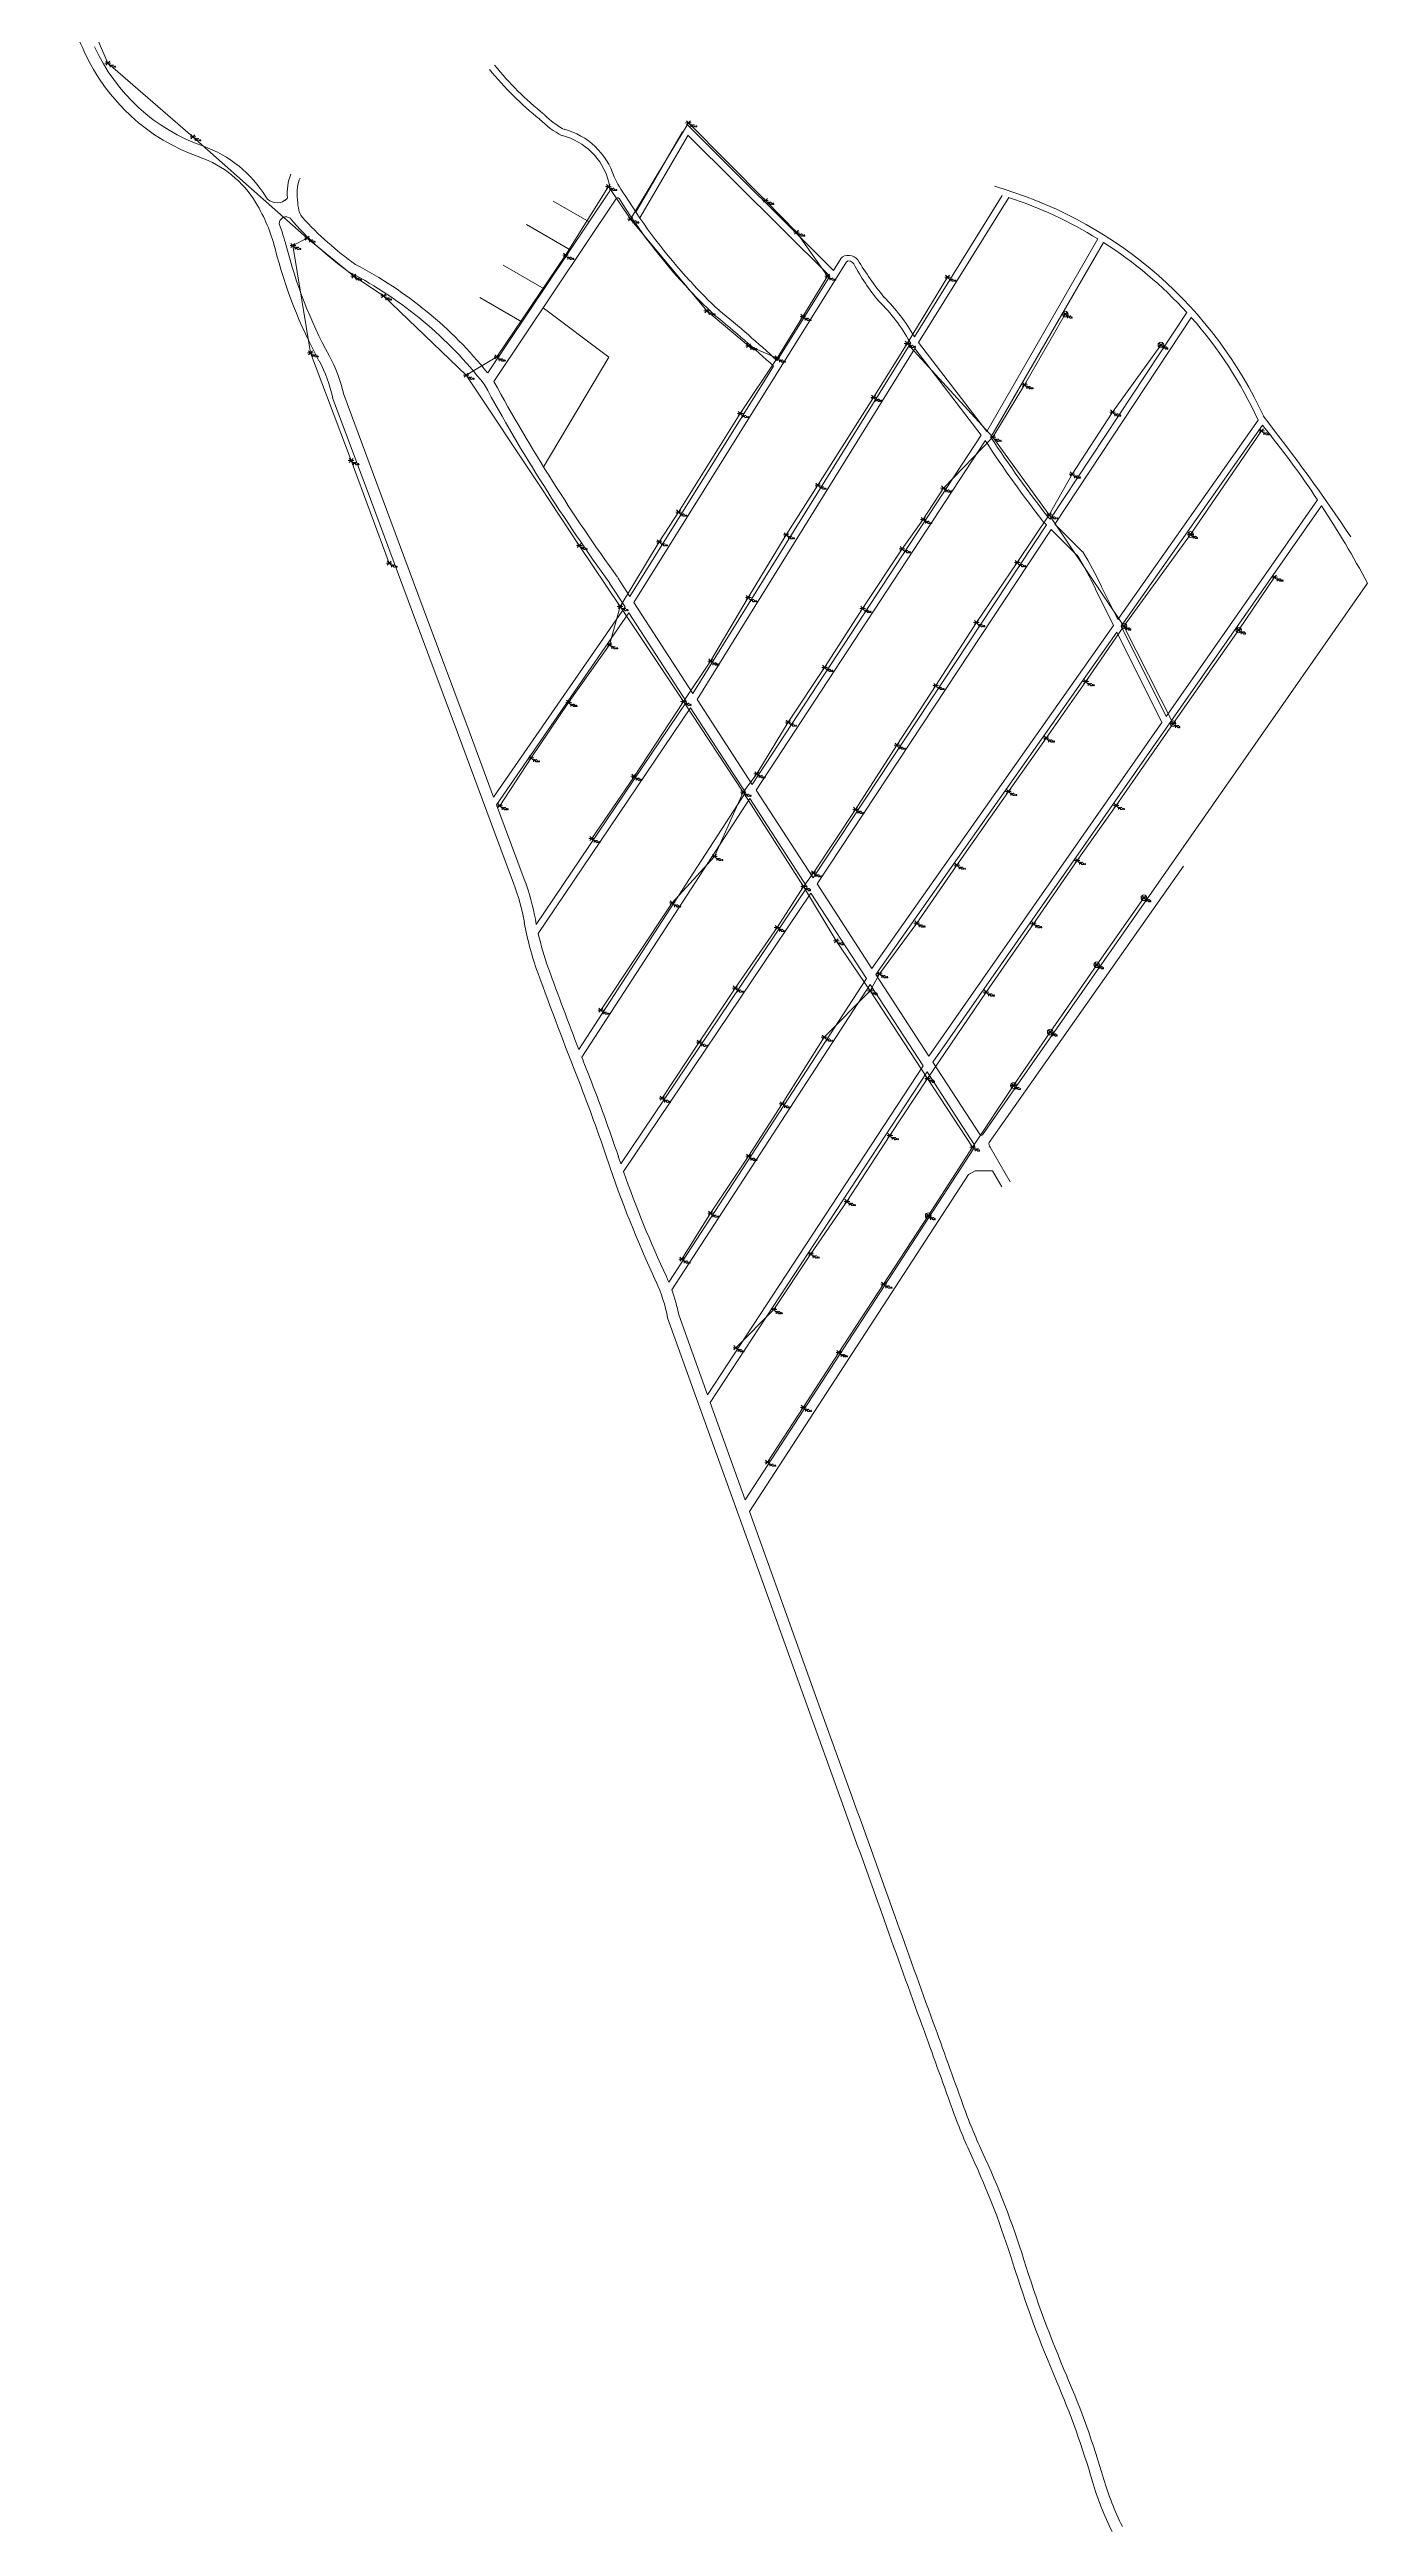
# Model space of a CAD drawing. Header units: metres. Extents: x 274894 to 280157, y 1481353 to 1490589.
# Drawn here: x 278785 to 279591, y 1487351 to 1488866 of the extents above; entities that cross this region are included whole.
import ezdxf

# ---------------------------------------------------------------- set-up
doc = ezdxf.new("R2010")
doc.units = ezdxf.units.M
for name, color, linetype, lineweight in [('_LOTLINE', 4, 'Continuous', 0), ('_POLEPED', 7, 'Continuous', 0), ('_STRAND', 3, 'Continuous', 0)]:
    doc.layers.add(name, color=color, linetype=linetype, lineweight=lineweight)
doc.styles.add('ROMANS', font='romans.shx', dxfattribs={"height": 0.2})
doc.styles.add('StrandDistance0', font='ENGINEERING.shx', dxfattribs={"height": 1.5})

# ---------------------------------------------------------------- blocks, each defined once
blk = doc.blocks.new('*U33')
at = {"layer": '_POLEPED', "linetype": 'Continuous'}
blk.add_line((206328.6, 1519837.2), (206328.6, 1519835.8), dxfattribs=at)
at = {"layer": '_POLEPED', "linetype": 'Continuous', "flags": 128}
blk.add_lwpolyline([(206328.6, 1519837.2), (206329.2, 1519837.2), (206329.4, 1519837.1), (206329.5, 1519837.1), (206329.5, 1519836.9), (206329.5, 1519836.7), (206329.5, 1519836.6), (206329.4, 1519836.5), (206329.2, 1519836.5), (206328.6, 1519836.5)], dxfattribs=at)
blk = doc.blocks.new('PC8_E')
at = {"layer": '_POLEPED', "color": 1}
for p, q in [((-1.7, 0), (0, 0)), ((-1.2, 1.3), (0, 0)), ((-1.2, -1.2), (0, 0)), ((0, 0), (1.2, 1.2)), ((0, 0), (1.7, 0)), ((0, 0), (1.2, -1.3))]:
    blk.add_line(p, q, dxfattribs=at)
at = {"layer": '_POLEPED', "linetype": 'Continuous', "flags": 128}
for points in [[(3.8, -1.5), (3.7, -1.3), (3.6, -1.2), (3.4, -1.1), (3.2, -1.1), (3, -1.2), (2.9, -1.3), (2.8, -1.5), (2.8, -1.7), (2.8, -2), (2.8, -2.2), (2.9, -2.3), (3, -2.5), (3.2, -2.5), (3.4, -2.5), (3.6, -2.5), (3.7, -2.3), (3.8, -2.2)], [(4, -1.8), (3.9, -1.8), (3.9, -1.9), (3.9, -2), (3.9, -2), (4, -2.1), (4.1, -2.1), (4.2, -2.1), (4.3, -2.2), (4.3, -2.3), (4.3, -2.4), (4.3, -2.4), (4.2, -2.5), (4.1, -2.5), (4, -2.5), (3.9, -2.5), (3.9, -2.4), (3.8, -2.4), (3.8, -2.3), (3.9, -2.2), (3.9, -2.1), (4, -2.1), (4.2, -2.1), (4.2, -2), (4.3, -2), (4.3, -1.9), (4.2, -1.8), (4.1, -1.8), (4, -1.8)]]:
    blk.add_lwpolyline(points, dxfattribs=at)
at = {"layer": '_POLEPED', "linetype": 'Continuous'}
blk.add_blockref('*U33', (-206327.1, -1519838.3), dxfattribs=at)
blk = doc.blocks.new('PC6.5')
at = {"layer": '_POLEPED', "color": 1}
for p, q in [((-1.7, 0), (0, 0)), ((-1.2, 1.3), (0, 0)), ((-1.2, -1.2), (0, 0)), ((0, 0), (1.2, 1.2)), ((0, 0), (1.7, 0)), ((0, 0), (1.2, -1.3))]:
    blk.add_line(p, q, dxfattribs=at)
at = {"layer": '_POLEPED', "linetype": 'Continuous', "attachment_point": 7, "rotation": 359.6478, "line_spacing_factor": 0.72, "style": 'StrandDistance0'}
for s, insert, char_height in [('\\Fromans;PC', (1.2, -2.5), 1.391), ('\\Fromans;6.5', (3.7, -2.5), 0.732)]:
    blk.add_mtext(s, dxfattribs=dict(at, insert=insert, char_height=char_height))
blk = doc.blocks.new('PC15_E')
at = {"layer": '_POLEPED', "color": 1}
for p, q in [((-1.7, 0), (0, 0)), ((-1.2, 1.3), (0, 0)), ((0, 0), (1.2, 1.2)), ((0, 0), (1.7, 0)), ((-1.2, -1.2), (0, 0)), ((0, 0), (1.2, -1.3))]:
    blk.add_line(p, q, dxfattribs=at)
at = {"layer": '_POLEPED', "linetype": 'Continuous', "style": 'ROMANS'}
for s, height, p in [('PC', 1.39, (1.2, -2.5)), ('15', 0.732, (3.7, -2.5))]:
    blk.add_text(s, height=height, rotation=359.6478, dxfattribs=at).set_placement(p)
blk = doc.blocks.new('PC8_N')
at = {"layer": '_POLEPED', "color": 1}
for p, q in [((-1.2, 1.3), (1.2, -1.3)), ((-1.2, -1.2), (1.2, 1.2)), ((-1.7, 0), (1.7, 0))]:
    blk.add_line(p, q, dxfattribs=at)
blk.add_circle((0, 0), 1.74, dxfattribs=at)
at = {"layer": '_POLEPED', "linetype": 'Continuous', "style": 'ROMANS'}
for s, height, p in [('PC', 1.39, (1.2, -2.5)), ('8', 0.732, (3.7, -2.5))]:
    blk.add_text(s, height=height, rotation=359.6478, dxfattribs=at).set_placement(p)

msp = doc.modelspace()

# ---------------------------------------------------------------- linework, layer by layer
at = {"layer": '_LOTLINE'}
for p, q in [((279143.9, 1488766.6), (279172.3, 1488815.8)), ((279146.3, 1488763.3), (279175.8, 1488813.8)), ((279264.7, 1488731.1), (279175.1, 1488820.6)), ((279262.6, 1488727.6), (279175.7, 1488813.8)), ((279053.2, 1488668.3), (279127.2, 1488778.5)), ((279369.2, 1488780.7), (279363.2, 1488782.5)), ((278929.1, 1488773.9), (278930.7, 1488775.3)), ((279056.9, 1488663.1), (279132, 1488775.2)), ((279093.3, 1488773.5), (279115.3, 1488760.8)), ((279314.3, 1488690.4), (279368, 1488776.9)), ((279316.8, 1488686.9), (279372, 1488775.7)), ((279076.9, 1488759.1), (279103.7, 1488743.6)), ((279358.5, 1488632.5), (279426.5, 1488750.4)), ((279361.1, 1488629), (279429.9, 1488748.2)), ((279062.6, 1488734.3), (279087.7, 1488719.8)), ((279142.6, 1488527.9), (279272.8, 1488736.4)), ((279264.7, 1488731.1), (279269.4, 1488738.5)), ((279230.3, 1488675.9), (279262.6, 1488727.6)), ((279048.4, 1488714.4), (279074.1, 1488699.5)), ((279087.1, 1488708.1), (279127.4, 1488677.9)), ((279397.3, 1488578.8), (279481, 1488705.3)), ((279400.2, 1488575.9), (279483.9, 1488702.5)), ((279127.4, 1488677.9), (279087.2, 1488610.4)), ((279178.8, 1488472.3), (279312, 1488686.7)), ((279181.3, 1488468.6), (279314.6, 1488683.3)), ((279312, 1488686.7), (279311.5, 1488687.4)), ((279355.1, 1488630.3), (279314.6, 1488683.3)), ((279358.5, 1488632.5), (279316.8, 1488686.9)), ((279140.2, 1488531.6), (279225.9, 1488668.8)), ((279225.9, 1488668.8), (279228.1, 1488672.4)), ((278958.3, 1488653.1), (278978.8, 1488598.3)), ((278965.1, 1488655.1), (278985.3, 1488600.7)), ((279215, 1488416.6), (279355.1, 1488630.3)), ((279438.7, 1488517.6), (279524.6, 1488639.5)), ((279440.8, 1488513.5), (279527.2, 1488636.3)), ((279217.4, 1488413), (279357.6, 1488626.9)), ((279357.8, 1488626.7), (279357.6, 1488626.9)), ((278978.8, 1488598.3), (279007.2, 1488521.9)), ((278985.3, 1488600.7), (279013.8, 1488524.4)), ((279325.5, 1488246.8), (279563.3, 1488587.1)), ((279468.3, 1488458.1), (279561, 1488590.7)), ((279252.3, 1488359.4), (279395.1, 1488575.4)), ((279254.7, 1488355.7), (279398, 1488572.5)), ((279395.1, 1488575.4), (279393.7, 1488576.8)), ((279397.3, 1488578.8), (279396.5, 1488579.6)), ((279414.4, 1488556.1), (279398, 1488572.5)), ((279417.2, 1488558.9), (279400.2, 1488575.9)), ((279127.8, 1488539.8), (279137.3, 1488525.2)), ((279132.8, 1488543), (279140.2, 1488531.6)), ((279355.9, 1488202.2), (279591.5, 1488539.8)), ((279436.1, 1488513.9), (279425.1, 1488536.1)), ((279438.7, 1488517.6), (279428.6, 1488537.9)), ((279007.2, 1488521.9), (279035.3, 1488446.7)), ((279013.8, 1488524.4), (279041.8, 1488449.1)), ((279056.8, 1488408.8), (279137.3, 1488525.2)), ((279058.5, 1488404.2), (279139.6, 1488521.5)), ((279139.6, 1488521.5), (279174.9, 1488467.2)), ((279142.6, 1488527.9), (279178.8, 1488472.3)), ((279288.3, 1488304), (279436.1, 1488513.9)), ((279290.7, 1488300.4), (279438.1, 1488509.8)), ((279465.7, 1488454.4), (279438.1, 1488509.8)), ((279468.3, 1488458.1), (279440.8, 1488513.5)), ((279082.9, 1488330.9), (279174.9, 1488467.2)), ((279084.1, 1488325.5), (279177.3, 1488463.5)), ((279177.3, 1488463.5), (279211, 1488411.6)), ((279181.3, 1488468.6), (279215, 1488416.6)), ((279035.3, 1488446.7), (279057.3, 1488387.4)), ((279041.8, 1488449.1), (279056.8, 1488408.8)), ((279323.2, 1488250.4), (279465.7, 1488454.4)), ((279058.5, 1488404.2), (279063.9, 1488389.9)), ((279108.9, 1488254.4), (279211, 1488411.6)), ((279110.7, 1488249.8), (279213.5, 1488407.9)), ((279213.5, 1488407.9), (279248.6, 1488353.8)), ((279217.4, 1488413), (279252.3, 1488359.4)), ((279057.3, 1488387.4), (279069, 1488356.2)), ((279063.9, 1488389.9), (279075.5, 1488358.7)), ((279254.7, 1488355.7), (279288.3, 1488304)), ((279360.1, 1488197.5), (279479, 1488366.7)), ((279134.7, 1488184.6), (279248.6, 1488353.8)), ((279136.3, 1488179.8), (279251, 1488350.1)), ((279251, 1488350.1), (279285, 1488297.8)), ((279164.1, 1488112.1), (279285, 1488297.8)), ((279165.9, 1488107.5), (279287.3, 1488294.2)), ((279287.3, 1488294.2), (279319.7, 1488244.4)), ((279290.7, 1488300.4), (279323.2, 1488250.4)), ((279187.6, 1488043.3), (279319.7, 1488244.4)), ((279189.3, 1488038.6), (279322.1, 1488240.7)), ((279322.1, 1488240.7), (279350.9, 1488196.3)), ((279325.5, 1488246.8), (279354.6, 1488202.2)), ((279210.8, 1487978.9), (279350.8, 1488194.2)), ((279360.6, 1488194.7), (279372.9, 1488173.4)), ((279213.3, 1487971.8), (279347.3, 1488177.9)), ((279347.3, 1488177.9), (279351.5, 1488180.3)), ((279351.5, 1488180.3), (279362, 1488180.3)), ((279362, 1488180.3), (279367.7, 1488170.4)), ((279163.3, 1488090.3), (279181, 1488040.9)), ((279170.1, 1488092.1), (279187.6, 1488043.3)), ((279181, 1488040.9), (279204.2, 1487976.5)), ((279187.6, 1488043.3), (279187.6, 1488043.3)), ((279189.3, 1488038.6), (279210.8, 1487978.9)), ((279204.2, 1487976.5), (279227.6, 1487911.5)), ((279213.3, 1487971.8), (279234.2, 1487913.9)), ((279227.6, 1487911.5), (279248.4, 1487853.5)), ((279234.2, 1487913.9), (279255, 1487855.8)), ((279255, 1487855.8), (279276, 1487797.6)), ((279248.4, 1487853.5), (279269.4, 1487795.2))]:
    msp.add_line(p, q, dxfattribs=at)
for centre, radius, start, end in [((280965.7, 1489841.1), 2369.8, 203.8126, 204.3232), ((278916.9, 1488915), 121.4, 204.3232, 250.7971), ((278916.9, 1488915), 114.4, 204.3232, 250.7971), ((279212.9, 1488983.4), 200.7, 219.209, 231.3395), ((279212.9, 1488983.4), 204.7, 219.209, 231.3395), ((279123.2, 1488861.4), 49.8, 224.6877, 243.0175), ((279123.2, 1488861.4), 53.8, 224.6877, 243.0175), ((279088.9, 1488775.1), 39.7, 15.4417, 75.4417), ((279088.9, 1488775.1), 43.7, 17.6447, 75.4417), ((278855.4, 1488738.6), 65.4, 31.0778, 70.7971), ((278855.4, 1488738.6), 72.4, 31.0778, 70.7971), ((278960.1, 1488778.4), 29.6, 157.1864, 185.8681), ((278960.1, 1488778.4), 23.6, 157.1864, 185.8681), ((279292.6, 1488533.1), 259.2, 24.6487, 72.8136), ((278822.4, 1488718.7), 103.9, 14.3222, 31.0778), ((278924.3, 1488780.7), 8.33, 214.3766, 305.6346), ((278929.8, 1488759.6), 4.2, 52.4382, 181.0704), ((279094.5, 1488904.9), 209.6, 222.4532, 234.3106), ((279427, 1488955.6), 344.4, 211.6763, 222.7609), ((279427, 1488955.6), 340.4, 211.6763, 222.7609), ((279292.6, 1488533.1), 255.2, 58.3537, 71.8874), ((278822.4, 1488718.7), 110.9, 14.3222, 21.5921), ((279094.5, 1488904.9), 215.6, 221.1867, 234.3106), ((279292.6, 1488533.1), 255.2, 42.4377, 57.4551), ((279215.5, 1488819.1), 301.8, 194.3222, 208.3741), ((279215.5, 1488819.1), 294.8, 194.3222, 208.3741), ((278854.7, 1488509.1), 254.4, 38.7414, 62.484), ((279394.3, 1488796.7), 132.3, 207.7886, 219.6703), ((279488.4, 1488867.2), 245.8, 211.8351, 218.3375), ((278853.8, 1488508.1), 249.8, 37.8517, 62.582), ((279348.6, 1488876.9), 233.4, 221.6568, 227.8859), ((279348.6, 1488876.9), 229.4, 221.6568, 227.8859), ((278723, 1488127.1), 743.3, 47.1897, 50.8741), ((278723, 1488127.1), 747.3, 47.2484, 50.8741), ((279209.8, 1488629.6), 117, 29.5985, 44.9828), ((279210.9, 1488630.4), 119.6, 30.1485, 44.8895), ((279292.6, 1488533.1), 255.2, 24.6487, 41.5099), ((278874.6, 1488635), 85.7, 12.2439, 28.3741), ((278874.6, 1488635), 92.7, 12.5598, 28.3741), ((280029.8, 1489194.3), 1114.4, 208.5641, 215.9648), ((280029.8, 1489194.3), 1108.4, 208.6345, 215.9648), ((279978, 1489033.8), 737.9, 213.2577, 217.9909), ((279063.1, 1488257.8), 598.9, 33.7701, 39.2004), ((278546.4, 1487874.5), 1245.8, 33.8266, 38.033), ((279978, 1489033.8), 741.9, 213.2577, 217.9909), ((279063.1, 1488257.8), 598.9, 28.0865, 33.3588), ((279253.6, 1488456.6), 189, 24.906, 32.015), ((279253.6, 1488456.6), 193, 24.906, 32.015), ((278936.8, 1488307), 141.1, 10.2444, 20.4366), ((278936.8, 1488307), 148.1, 10.2444, 20.4366), ((279259.3, 1488365.3), 186.7, 190.2444, 199.9558), ((279259.3, 1488365.3), 179.7, 190.2444, 191.0172), ((279259.3, 1488365.3), 179.7, 192.7924, 199.9558), ((281631.2, 1489226.5), 2710.1, 199.9558, 201.4547), ((281631.2, 1489226.5), 2703.1, 199.9558, 201.0762), ((281631.2, 1489226.5), 2703.1, 201.1808, 201.4547), ((278159.3, 1487862), 1020.3, 18.5642, 21.4547), ((278159.3, 1487862), 1027.3, 18.5642, 21.4547), ((279801.5, 1488413.6), 705.1, 198.5642, 198.9547), ((279801.5, 1488413.6), 712.1, 198.5642, 205.006), ((279801.5, 1488413.6), 705.1, 199.3611, 205.006), ((279073.8, 1488074.1), 90.9, 10.2125, 25.006), ((279073.8, 1488074.1), 97.9, 22.8279, 25.006), ((279073.8, 1488074.1), 97.9, 10.5616, 19.9507), ((688511.6, 1634968.4), 434901.2, 199.779785, 199.790033), ((688511.6, 1634968.4), 434894.2, 199.779785, 199.790033), ((688511.6, 1634968.4), 434901.3, 199.790033, 199.799157), ((688511.6, 1634968.4), 434894.3, 199.790033, 199.799157), ((688511.6, 1634968.4), 434894.2, 199.799157, 199.806191), ((688511.6, 1634968.4), 434901.2, 199.799157, 199.806191), ((279671.8, 1487727.1), 355.5, 199.8062, 204.9322), ((279671.8, 1487727.1), 348.5, 199.8062, 204.9322), ((278872.3, 1487355.4), 526.1, 17.3126, 24.9322), ((278872.3, 1487355.4), 533.1, 17.3126, 24.9322), ((280084.2, 1487733.2), 743.3, 197.3126, 203.2413), ((280084.2, 1487733.2), 736.3, 197.3126, 203.2413), ((278905.9, 1487227.2), 539, 16.2885, 23.2413), ((278905.9, 1487227.2), 546, 16.2885, 23.2413), ((279599.9, 1487429.9), 184, 196.2885, 206.5152), ((279599.9, 1487429.9), 177, 196.2885, 206.5152)]:
    msp.add_arc(centre, radius, start, end, dxfattribs=at)
for points in [[(279127.2, 1488778.5), (279128.6, 1488780.5), (279127.7, 1488783.4), (279127.1, 1488785.6)], [(279130.5, 1488788.3), (279134, 1488781.1), (279135.9, 1488779.1), (279137.3, 1488776.8)], [(278939.9, 1488763.5), (278937, 1488766.6), (278937.1, 1488771.7), (278936.6, 1488776)], [(279132, 1488775.2), (279132.4, 1488775.8), (279133.6, 1488775.3), (279133.9, 1488774.7)], [(279279.6, 1488737.6), (279277.8, 1488740.5), (279271.2, 1488741.4), (279269.4, 1488738.5)], [(279277.3, 1488735), (279276.6, 1488736.4), (279273.6, 1488737.7), (279272.8, 1488736.4)], [(279350.9, 1488196.3), (279351.3, 1488195.7), (279351.1, 1488194.8), (279350.8, 1488194.2)], [(279354.6, 1488202.2), (279354.8, 1488201.8), (279355.6, 1488201.9), (279355.9, 1488202.2)], [(279360.6, 1488194.7), (279360.1, 1488195.5), (279359.5, 1488196.7), (279360.1, 1488197.5)]]:
    msp.add_open_spline(points, degree=3, dxfattribs=at)
at = {"layer": '_STRAND'}
for p, q in [((278785.1, 1488940.5), (278820.7, 1488857.8)), ((278820.7, 1488857.8), (278872.8, 1488812.8)), ((278872.8, 1488812.8), (278942.7, 1488750.8)), ((279176, 1488821.3), (279140.5, 1488762.5)), ((279223.1, 1488773.9), (279176, 1488821.3)), ((279100.8, 1488740.3), (279127, 1488782.4)), ((279140.5, 1488762.5), (279127, 1488782.4)), ((279242.1, 1488754.5), (279223.1, 1488773.9)), ((278942.7, 1488750.8), (278934, 1488746.3)), ((278971.2, 1488727.5), (278942.7, 1488750.8)), ((279187.2, 1488706.3), (279140.5, 1488762.5)), ((279261.1, 1488727.5), (279242.1, 1488754.5)), ((278934, 1488746.3), (278944.7, 1488680.6)), ((279058.8, 1488678.1), (279100.8, 1488740.3)), ((278989.5, 1488715.4), (278971.2, 1488727.5)), ((279246, 1488702.9), (279261.1, 1488727.5)), ((279309.8, 1488686.4), (279334.5, 1488726.9)), ((279040, 1488666.9), (278989.5, 1488715.4)), ((279212.8, 1488685), (279187.2, 1488706.3)), ((279230.2, 1488677.4), (279246, 1488702.9)), ((279381.7, 1488661.1), (279406.6, 1488704.3)), ((278944.7, 1488680.6), (278969.6, 1488614.7)), ((279040, 1488666.9), (279058.8, 1488678.1)), ((279207.7, 1488643.5), (279230.2, 1488677.4)), ((279230.2, 1488677.4), (279212.8, 1488685)), ((279289.3, 1488653.4), (279309.8, 1488686.4)), ((279362.3, 1488629), (279309.8, 1488686.4)), ((279435.5, 1488644.4), (279465.1, 1488685.4)), ((279085.4, 1488598.6), (279040, 1488666.9)), ((279362.3, 1488629), (279381.7, 1488661.1)), ((279169.9, 1488583.2), (279207.7, 1488643.5)), ((279255.2, 1488599.7), (279289.3, 1488653.4)), ((279410.7, 1488606.5), (279435.5, 1488644.4)), ((279332, 1488597.9), (279362.3, 1488629)), ((279396.8, 1488581.5), (279362.3, 1488629)), ((279483.3, 1488569.5), (279526.7, 1488632.9)), ((278969.6, 1488614.7), (278992.9, 1488552)), ((279109.2, 1488562.8), (279085.4, 1488598.6)), ((279235.9, 1488569.3), (279255.2, 1488599.7)), ((279319.5, 1488578.5), (279332, 1488597.9)), ((279396.8, 1488581.5), (279410.7, 1488606.5)), ((279158.1, 1488565), (279169.9, 1488583.2)), ((279396.8, 1488581.5), (279377.2, 1488552.3)), ((279442.5, 1488513.5), (279396.8, 1488581.5)), ((279212.6, 1488530.9), (279235.9, 1488569.3)), ((279306.7, 1488560.8), (279319.5, 1488578.5)), ((279442.5, 1488513.5), (279483.3, 1488569.5)), ((279134.2, 1488525.4), (279109.2, 1488562.8)), ((279134.2, 1488525.4), (279158.1, 1488565)), ((279282.6, 1488524.3), (279306.7, 1488560.8)), ((279377.2, 1488552.3), (279352.2, 1488515.6)), ((279512.7, 1488511.1), (279534.7, 1488543.5)), ((279127.7, 1488502), (279134.2, 1488525.4)), ((279172.9, 1488467.4), (279134.2, 1488525.4)), ((279189.6, 1488492.1), (279212.6, 1488530.9)), ((279259.3, 1488488.2), (279282.6, 1488524.3)), ((279352.2, 1488515.6), (279327.3, 1488477.1)), ((279419.2, 1488479.5), (279442.5, 1488513.5)), ((279472.5, 1488453.8), (279442.5, 1488513.5)), ((279472.5, 1488453.8), (279512.7, 1488511.1)), ((279102.7, 1488466.8), (279127.7, 1488502)), ((279172.9, 1488467.4), (279189.6, 1488492.1)), ((279237, 1488454.7), (279259.3, 1488488.2)), ((279327.3, 1488477.1), (279303.6, 1488440.6)), ((279394.9, 1488445), (279419.2, 1488479.5)), ((279079.7, 1488432.9), (279102.7, 1488466.8)), ((279142.5, 1488421), (279172.9, 1488467.4)), ((279209.5, 1488411.8), (279172.9, 1488467.4)), ((279217.8, 1488423.1), (279237, 1488454.7)), ((279437.7, 1488403.7), (279472.5, 1488453.8)), ((279060.6, 1488403.6), (279079.7, 1488432.9)), ((279303.6, 1488440.6), (279278.3, 1488401.3)), ((279371.8, 1488412.3), (279394.9, 1488445)), ((279116.8, 1488383.5), (279142.5, 1488421)), ((279209.5, 1488411.8), (279217.8, 1488423.1)), ((279191.9, 1488372.5), (279209.5, 1488411.8)), ((279246.4, 1488354.1), (279209.5, 1488411.8)), ((279278.3, 1488401.3), (279252.6, 1488362.5)), ((279340.3, 1488367.2), (279371.8, 1488412.3)), ((279413.8, 1488370.1), (279437.7, 1488403.7)), ((279166.1, 1488344.1), (279191.9, 1488372.5)), ((279387.1, 1488331.4), (279413.8, 1488370.1)), ((279252.6, 1488362.5), (279246.4, 1488354.1)), ((279315.7, 1488331.8), (279340.3, 1488367.2)), ((279122.4, 1488278.5), (279166.1, 1488344.1)), ((279230.2, 1488329.1), (279246.4, 1488354.1)), ((279266.5, 1488320.9), (279246.4, 1488354.1)), ((279425.8, 1488306.3), (279454.7, 1488347.3)), ((279204.6, 1488292), (279230.2, 1488329.1)), ((279292.9, 1488300.8), (279315.7, 1488331.8)), ((279358.1, 1488289.6), (279387.1, 1488331.4)), ((279287.3, 1488290.3), (279266.5, 1488320.9)), ((279287.3, 1488290.3), (279292.9, 1488300.8)), ((279397.4, 1488265.1), (279425.8, 1488306.3)), ((279182.6, 1488258.9), (279204.6, 1488292)), ((279287.3, 1488290.3), (279259, 1488262)), ((279322.3, 1488236.8), (279287.3, 1488290.3)), ((279322.3, 1488236.8), (279358.1, 1488289.6)), ((279374.9, 1488232.4), (279397.4, 1488265.1)), ((279159.9, 1488224.6), (279182.6, 1488258.9)), ((279259, 1488262), (279233.3, 1488221.2)), ((279322.3, 1488236.8), (279299.3, 1488201.8)), ((279349.9, 1488194.7), (279322.3, 1488236.8)), ((279233.3, 1488221.2), (279212.8, 1488189.1)), ((279349.9, 1488194.7), (279374.9, 1488232.4)), ((279212.8, 1488189.1), (279189.5, 1488154.3)), ((279299.3, 1488201.8), (279273, 1488161.5)), ((279349.9, 1488194.7), (279322.7, 1488152.8)), ((279273, 1488161.5), (279250.9, 1488129.4)), ((279189.5, 1488154.3), (279171.9, 1488126.2)), ((279322.7, 1488152.8), (279295.4, 1488110.9)), ((279250.9, 1488129.4), (279228.3, 1488095.3)), ((279268.1, 1488069), (279295.4, 1488110.9)), ((279228.3, 1488095.3), (279205, 1488072)), ((279268.1, 1488069), (279246.2, 1488035.5)), ((279246.2, 1488035.5), (279224.4, 1488002)), ((279246.3, 1488035.4), (279246.3, 1488035.4))]:
    msp.add_line(p, q, dxfattribs=at)

# ---------------------------------------------------------------- block references
at = {"layer": '_POLEPED'}
for name, p in [('PC15_E', (278820.7, 1488857.8)), ('PC15_E', (278872.8, 1488812.8)), ('PC6.5', (279176, 1488821.3)), ('PC6.5', (279127, 1488782.4)), ('PC6.5', (279140.5, 1488762.5)), ('PC6.5', (279223.1, 1488773.9)), ('PC15_E', (278942.7, 1488750.8)), ('PC6.5', (279242.1, 1488754.5)), ('PC15_E', (278934, 1488746.3)), ('PC6.5', (279100.8, 1488740.3)), ('PC15_E', (278971.2, 1488727.5)), ('PC6.5', (279261.1, 1488727.5)), ('PC6.5', (279334.5, 1488726.9)), ('PC15_E', (278989.5, 1488715.4)), ('PC6.5', (279187.2, 1488706.3)), ('PC6.5', (279246, 1488702.9)), ('PC8_N', (279406.6, 1488704.3)), ('PC6.5', (279309.8, 1488686.4)), ('PC15_E', (278944.7, 1488680.6)), ('PC6.5', (279058.8, 1488678.1)), ('PC6.5', (279212.8, 1488685)), ('PC6.5', (279230.2, 1488677.4)), ('PC8_N', (279465.1, 1488685.4)), ('PC15_E', (279040, 1488666.9)), ('PC6.5', (279381.7, 1488661.1)), ('PC6.5', (279207.7, 1488643.5)), ('PC6.5', (279289.3, 1488653.4)), ('PC6.5', (279435.5, 1488644.4)), ('PC6.5', (279362.3, 1488629)), ('PC6.5', (279526.7, 1488632.9)), ('PC15_E', (278969.6, 1488614.7)), ('PC6.5', (279255.2, 1488599.7)), ('PC6.5', (279332, 1488597.9)), ('PC6.5', (279410.7, 1488606.5)), ('PC6.5', (279169.9, 1488583.2)), ('PC6.5', (279396.8, 1488581.5)), ('PC6.5', (279235.8, 1488569.3)), ('PC6.5', (279319.7, 1488578.7)), ('PC8_N', (279483.3, 1488569.5)), ('PC15_E', (278992.9, 1488552)), ('PC15_E', (279109.2, 1488562.8)), ('PC6.5', (279158.1, 1488565)), ('PC6.5', (279306.7, 1488560.8)), ('PC6.5', (279377.2, 1488552.3)), ('PC6.5', (279534.7, 1488543.5)), ('PC15_E', (279134.2, 1488525.4)), ('PC6.5', (279212.6, 1488530.9)), ('PC6.5', (279282.6, 1488524.3)), ('PC6.5', (279352.2, 1488515.6)), ('PC8_N', (279442.5, 1488513.5)), ('PC8_N', (279512.7, 1488511.1)), ('PC6.5', (279127.7, 1488502)), ('PC6.5', (279189.6, 1488492.1)), ('PC6.5', (279259.3, 1488488.2)), ('PC6.5', (279327.3, 1488477.1)), ('PC6.5', (279419.2, 1488479.5)), ('PC6.5', (279102.7, 1488466.8)), ('PC15_E', (279172.9, 1488467.4)), ('PC6.5', (279237, 1488454.7)), ('PC6.5', (279394.9, 1488445)), ('PC8_N', (279472.5, 1488453.8)), ('PC6.5', (279079.7, 1488432.9)), ('PC6.5', (279303.6, 1488440.6)), ('PC6.5', (279142.5, 1488421.6)), ('PC6.5', (279217.8, 1488423.1)), ('PC6.5', (279060.6, 1488403.6)), ('PC15_E', (279209.5, 1488411.8)), ('PC6.5', (279278.3, 1488401.3)), ('PC6.5', (279371.8, 1488412.3)), ('PC6.5', (279437.7, 1488403.7)), ('PC6.5', (279116.8, 1488383.5)), ('PC6.5', (279191.9, 1488372.5)), ('PC6.5', (279413.8, 1488370.1)), ('PC6.5', (279252.6, 1488362.5)), ('PC6.5', (279340.3, 1488367.2)), ('PC6.5', (279166.1, 1488344.1)), ('PC8_N', (279454.7, 1488347.3)), ('PC6.5', (279230.2, 1488329.1)), ('PC6.5', (279315.7, 1488331.8)), ('PC6.5', (279387.1, 1488331.4)), ('PC6.5', (279292.9, 1488300.8)), ('PC8_N', (279425.8, 1488306.3)), ('PC6.5', (279122.4, 1488278.5)), ('PC6.5', (279204.6, 1488292)), ('PC6.5', (279358.1, 1488289.6)), ('PC8_N', (279397.4, 1488265.1)), ('PC6.5', (279182.6, 1488258.9)), ('PC6.5', (279259, 1488262)), ('PC8_N', (279374.9, 1488232.4)), ('PC6.5', (279159.9, 1488224.6)), ('PC6.5', (279233.3, 1488221.2)), ('PC6.5', (279299.3, 1488201.8)), ('PC6.5', (279212.8, 1488189.1)), ('PC8_E', (279349.9, 1488194.7)), ('PC6.5', (279273, 1488161.5)), ('PC6.5', (279189.5, 1488154.3)), ('PC8_N', (279322.7, 1488152.8)), ('PC6.5', (279171.9, 1488126.2)), ('PC6.5', (279250.9, 1488129.4)), ('PC6.5', (279295.4, 1488110.9)), ('PC6.5', (279228.3, 1488095.3)), ('PC6.5', (279205, 1488072)), ('PC6.5', (279268.1, 1488069)), ('PC6.5', (279246.2, 1488035.5)), ('PC6.5', (279224.4, 1488002))]:
    msp.add_blockref(name, p, dxfattribs=at)
at = {"layer": '_STRAND'}
for p in [(279246.4, 1488354.1), (279266.5, 1488320.9), (279287.3, 1488290.3), (279322.3, 1488236.8)]:
    msp.add_blockref('PC8_E', p, dxfattribs=at)

doc.saveas('drawing.dxf')
